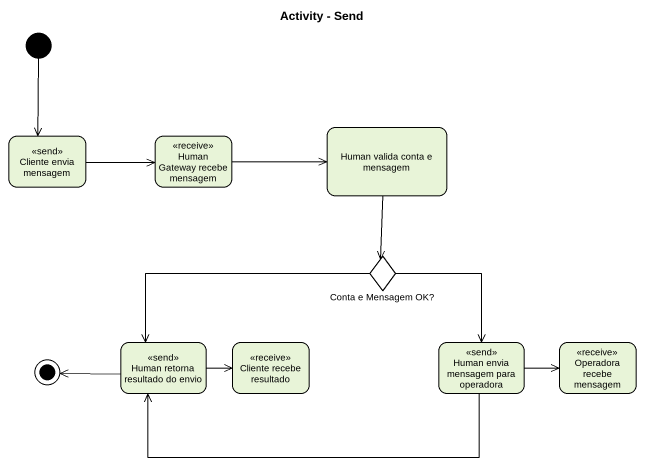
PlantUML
@startuml
title Activity - Send
hide empty description
state "Cliente envia mensagem" as Cliente_envia_mensagem <<send>>
state "Human Gateway recebe mensagem" as Human_Gateway_recebe <<receive>>
state "Human valida conta e mensagem" as Human_valida_conta_e
state "Conta e Mensagem OK?" as Conta_e_Mensagem_OK <<choice>>
state "Human retorna resultado do envio" as Human_retorna_resultado_do <<send>>
state "Cliente recebe resultado" as Cliente_recebe_resultado <<receive>>
state "Human envia mensagem para operadora" as Human_envia_mensagem_para <<send>>
state "Operadora recebe mensagem" as Operadora_recebe_mensagem <<receive>>
[*] --> Cliente_envia_mensagem
Cliente_envia_mensagem -right-> Human_Gateway_recebe
Human_Gateway_recebe -right-> Human_valida_conta_e
Human_valida_conta_e --> Conta_e_Mensagem_OK
Conta_e_Mensagem_OK -left-> Human_retorna_resultado_do
Conta_e_Mensagem_OK --> Human_envia_mensagem_para
Human_retorna_resultado_do -right-> Cliente_recebe_resultado
Human_envia_mensagem_para -left-> Human_retorna_resultado_do
Human_envia_mensagem_para -right-> Operadora_recebe_mensagem
Human_retorna_resultado_do -left-> [*]
@enduml
